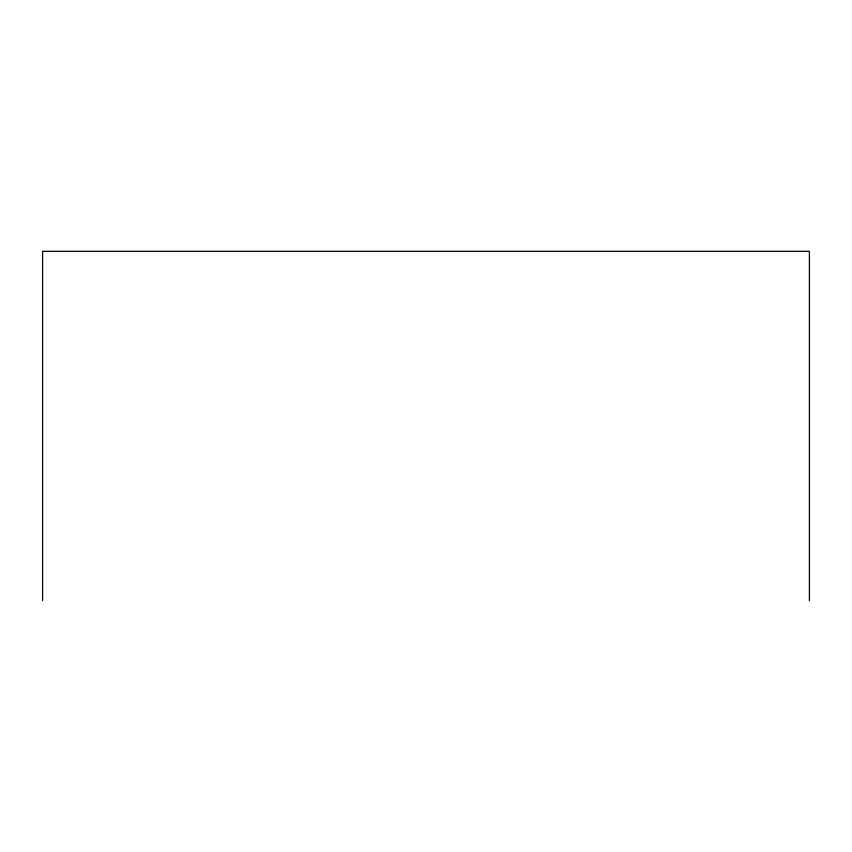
<?xml version="1.0" encoding="UTF-8"?>
<svg xmlns="http://www.w3.org/2000/svg" width="852" height="852" viewBox="0 0 852 852"><rect width="100%" height="100%" fill="white"/><g stroke="black" fill="none" stroke-linecap="round" stroke-linejoin="round"><path stroke-width="1.28" d="M809.4 600.671L809.4 251.329L42.6 251.329L42.6 600.671"/></g></svg>
